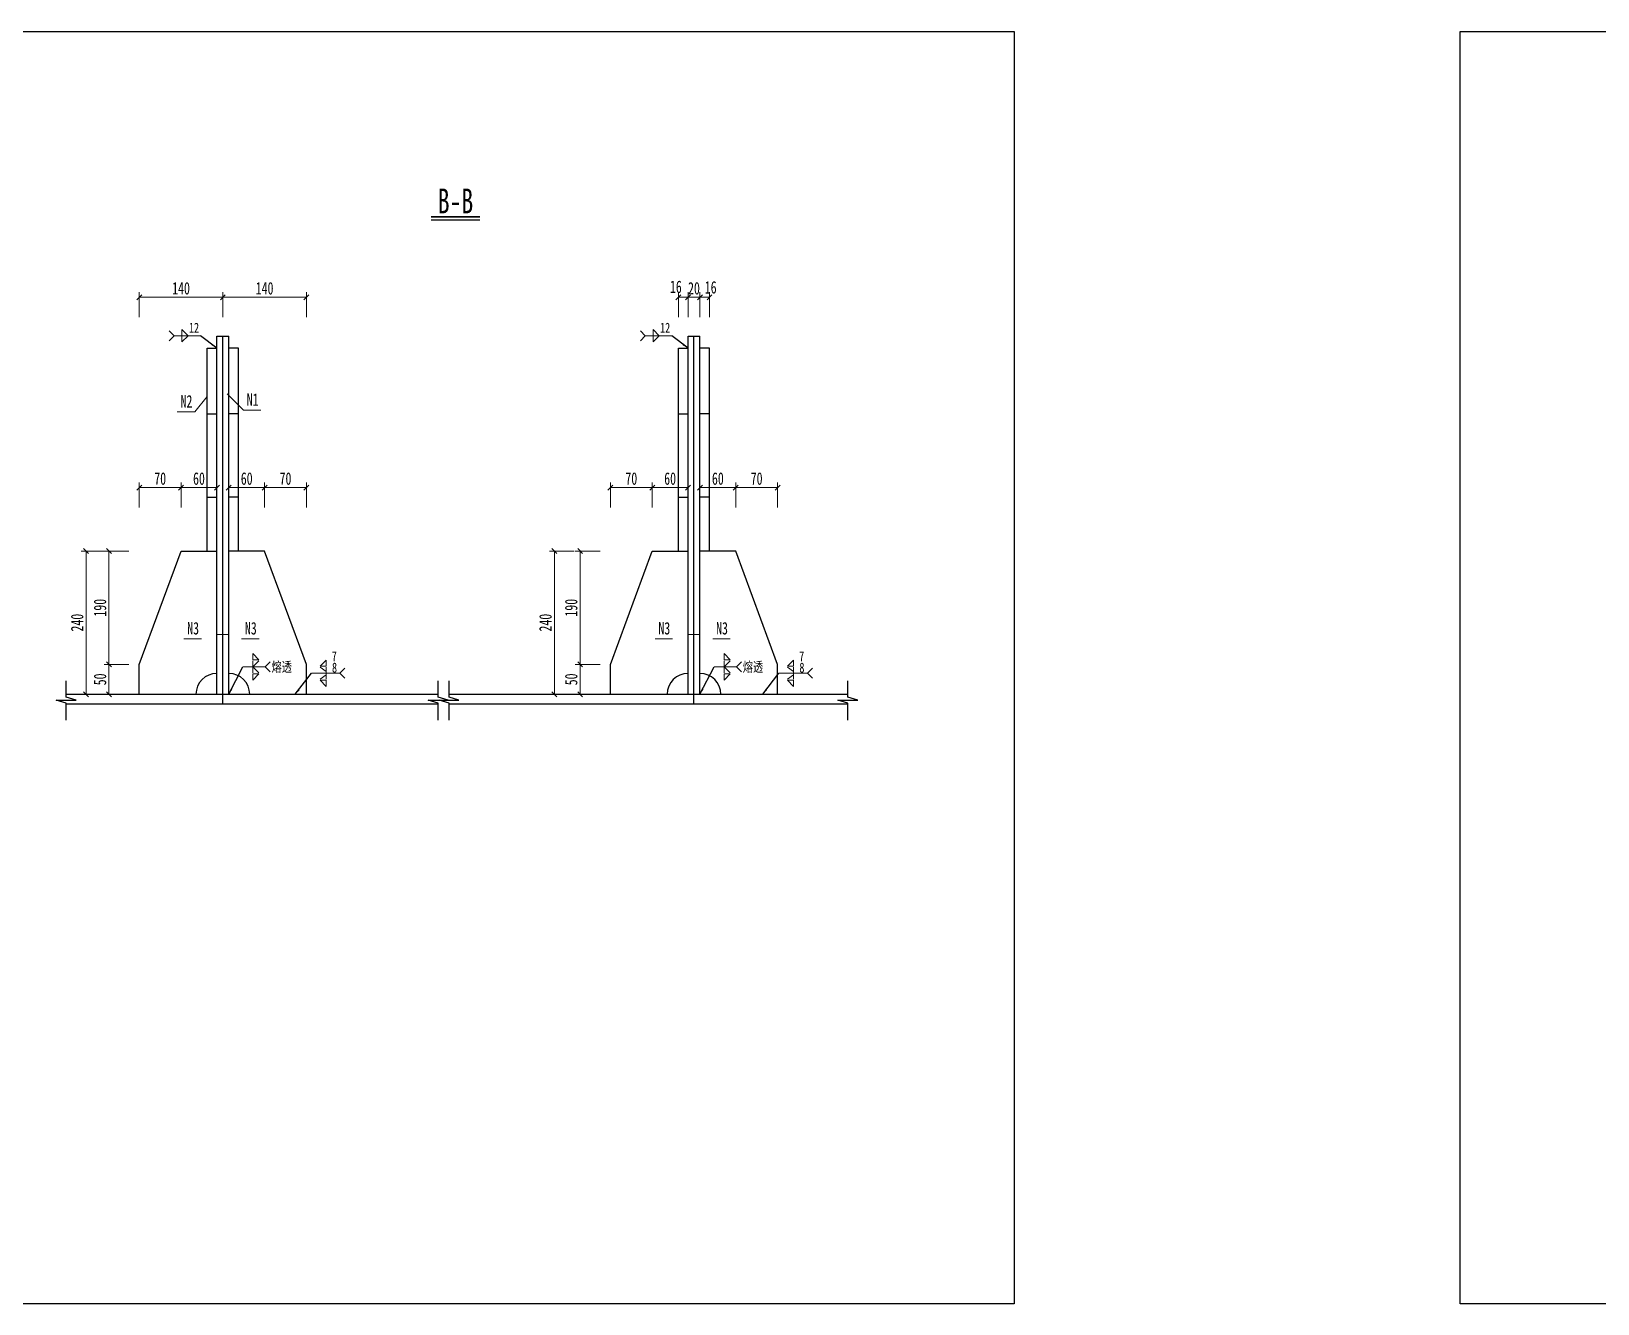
# Model space of a CAD drawing. Header units: millimetres. Extents: x 144887 to 156007, y -97691 to -90952.
# Drawn here: x 146448 to 149073, y -93083 to -90952 of the extents above; entities that cross this region are included whole.
import ezdxf
from ezdxf.enums import TextEntityAlignment as Align

# ---------------------------------------------------------------- set-up
doc = ezdxf.new("R2010")
doc.units = ezdxf.units.MM
doc.layers.get('Defpoints').update_dxf_attribs({"color": 8})
for name, color, linetype, lineweight in [('Dim', 4, 'Continuous', 15), ('文字', 7, 'Continuous', 15), ('标注线及字体', 2, 'Continuous', 15), ('细实线', 4, 'Continuous', 15), ('钢板粗线', 1, 'Continuous', 25), ('钢板细线', 6, 'Continuous', 15)]:
    doc.layers.add(name, color=color, linetype=linetype, lineweight=lineweight)
doc.layers.add('Text', color=4, linetype='Continuous')
doc.styles.add('111', font='', dxfattribs={"width": 0.7})
doc.styles.add('BM_Dim', font='', dxfattribs={"width": 0.85})
doc.styles.add('SMEDI', font='', dxfattribs={"width": 0.75})
doc.styles.get("Standard").update_dxf_attribs({"font": ''})
doc.styles.get('111').set_extended_font_data('仿宋_GB2312')
doc.styles.get('BM_Dim').set_extended_font_data('仿宋_GB2312')
doc.styles.get('SMEDI').set_extended_font_data('仿宋_GB2312')
doc.styles.get('Standard').set_extended_font_data('仿宋_GB2312')
doc.dimstyles.new('200', dxfattribs={"dimscale": 0, "dimtxt": 2.5, "dimasz": 1, "dimexe": 1, "dimexo": 1, "dimgap": 0.6, "dimtad": 1, "dimdec": 0, "dimdsep": 46, "dimtxsty": '111', "dimblk": 'OBLIQUE', "dimcen": 0, "dimclrd": 4, "dimclre": 4, "dimclrt": 4, "dimadec": 1, "dimazin": 2, "dimtfac": 1, "dimtdec": 0, "dimtix": 1, "dimtmove": 2, "dimatfit": 3, "dimfxl": 4, "dimfxlon": 1, "dimtolj": 1, "dimlwd": -1, "dimlwe": -1, "dimarcsym": 0})
doc.dimstyles.new('MSteel_1.0_1.0', dxfattribs={"dimtxt": 3, "dimasz": 1.2, "dimexe": 1, "dimexo": 1, "dimgap": 1, "dimtad": 3, "dimtoh": 1, "dimdec": 0, "dimzin": 0, "dimdsep": 46, "dimtxsty": 'Standard', "dimblk": 'ARCHTICK', "dimcen": 0.09, "dimclrd": 3, "dimclre": 3, "dimadec": 0, "dimazin": 0, "dimtfac": 1, "dimtdec": 4, "dimtofl": 0, "dimtmove": 0, "dimatfit": 3, "dimfxl": 1, "dimtolj": 1, "dimtzin": 0, "dimarcsym": 0})

# ---------------------------------------------------------------- blocks, each defined once
blk = doc.blocks.new('_Oblique')
at = {"color": 0, "linetype": 'ByBlock', "lineweight": -2}
blk.add_line((-0.5, -0.5), (0.5, 0.5), dxfattribs=at)
blk = doc.blocks.new('*D796')
at = {"layer": 'Defpoints', "color": 0}
for p in [(146629, -91397.2), (146629, -92062.4), (146769, -92062.4)]:
    blk.add_point(p, dxfattribs=at)
at = {"layer": '细实线', "color": 4}
for p, q in [((146629, -91430.5), (146629, -91388.9)), ((146769, -91430.5), (146769, -91388.9)), ((146769, -91397.2), (146629, -91397.2))]:
    blk.add_line(p, q, dxfattribs=at)
at = {"layer": '细实线', "color": 4, "xscale": 8.333333333333332, "yscale": 8.333333333333332, "zscale": 8.333333333333332, "rotation": 180}
blk.add_blockref('_Oblique', (146629, -91397.2), dxfattribs=at)
at = {"layer": '细实线', "color": 4, "xscale": 8.333333333333332, "yscale": 8.333333333333332, "zscale": 8.333333333333332}
blk.add_blockref('_Oblique', (146769, -91397.2), dxfattribs=at)
at = {"layer": '细实线', "color": 4, "insert": (146699, -91382.3), "char_height": 20.83, "attachment_point": 5, "style": '111'}
blk.add_mtext('\\A1;140', dxfattribs=at)
blk = doc.blocks.new('*D797')
at = {"layer": 'Defpoints', "color": 0}
for p in [(146909, -91397.2), (146769, -92062.4), (146909, -92062.4)]:
    blk.add_point(p, dxfattribs=at)
at = {"layer": '细实线', "color": 4}
for p, q in [((146769, -91430.5), (146769, -91388.9)), ((146909, -91430.5), (146909, -91388.9)), ((146769, -91397.2), (146909, -91397.2))]:
    blk.add_line(p, q, dxfattribs=at)
at = {"layer": '细实线', "color": 4, "xscale": 8.333333333333332, "yscale": 8.333333333333332, "zscale": 8.333333333333332, "rotation": 180}
blk.add_blockref('_Oblique', (146769, -91397.2), dxfattribs=at)
at = {"layer": '细实线', "color": 4, "xscale": 8.333333333333332, "yscale": 8.333333333333332, "zscale": 8.333333333333332}
blk.add_blockref('_Oblique', (146909, -91397.2), dxfattribs=at)
at = {"layer": '细实线', "color": 4, "insert": (146839, -91382.3), "char_height": 20.83, "attachment_point": 5, "style": '111'}
blk.add_mtext('\\A1;140', dxfattribs=at)
blk = doc.blocks.new('*D798')
at = {"layer": 'Defpoints', "color": 0}
for p in [(146699, -91716), (146699, -91822.4), (146759, -91822.4)]:
    blk.add_point(p, dxfattribs=at)
at = {"layer": '细实线', "color": 4}
for p, q in [((146699, -91749.3), (146699, -91707.7)), ((146759, -91716), (146699, -91716)), ((146759, -91749.3), (146759, -91707.7))]:
    blk.add_line(p, q, dxfattribs=at)
at = {"layer": '细实线', "color": 4, "xscale": 8.333333333333332, "yscale": 8.333333333333332, "zscale": 8.333333333333332, "rotation": 180}
blk.add_blockref('_Oblique', (146699, -91716), dxfattribs=at)
at = {"layer": '细实线', "color": 4, "xscale": 8.333333333333332, "yscale": 8.333333333333332, "zscale": 8.333333333333332}
blk.add_blockref('_Oblique', (146759, -91716), dxfattribs=at)
at = {"layer": '细实线', "color": 4, "insert": (146729, -91701.1), "char_height": 20.83, "attachment_point": 5, "style": '111'}
blk.add_mtext('\\A1;60', dxfattribs=at)
blk = doc.blocks.new('*D799')
at = {"layer": 'Defpoints', "color": 0}
for p in [(146629, -91716), (146699, -91822.4), (146629, -92012.4)]:
    blk.add_point(p, dxfattribs=at)
at = {"layer": '细实线', "color": 4}
for p, q in [((146629, -91749.3), (146629, -91707.7)), ((146699, -91716), (146629, -91716)), ((146699, -91749.3), (146699, -91707.7))]:
    blk.add_line(p, q, dxfattribs=at)
at = {"layer": '细实线', "color": 4, "xscale": 8.333333333333332, "yscale": 8.333333333333332, "zscale": 8.333333333333332, "rotation": 180}
blk.add_blockref('_Oblique', (146629, -91716), dxfattribs=at)
at = {"layer": '细实线', "color": 4, "xscale": 8.333333333333332, "yscale": 8.333333333333332, "zscale": 8.333333333333332}
blk.add_blockref('_Oblique', (146699, -91716), dxfattribs=at)
at = {"layer": '细实线', "color": 4, "insert": (146664, -91701.1), "char_height": 20.83, "attachment_point": 5, "style": '111'}
blk.add_mtext('\\A1;70', dxfattribs=at)
blk = doc.blocks.new('*D800')
at = {"layer": 'Defpoints', "color": 0}
for p in [(146839, -91716), (146779, -91822.4), (146839, -91822.4)]:
    blk.add_point(p, dxfattribs=at)
at = {"layer": '细实线', "color": 4}
for p, q in [((146779, -91749.3), (146779, -91707.7)), ((146779, -91716), (146839, -91716)), ((146839, -91749.3), (146839, -91707.7))]:
    blk.add_line(p, q, dxfattribs=at)
at = {"layer": '细实线', "color": 4, "xscale": 8.333333333333332, "yscale": 8.333333333333332, "zscale": 8.333333333333332, "rotation": 180}
blk.add_blockref('_Oblique', (146779, -91716), dxfattribs=at)
at = {"layer": '细实线', "color": 4, "xscale": 8.333333333333332, "yscale": 8.333333333333332, "zscale": 8.333333333333332}
blk.add_blockref('_Oblique', (146839, -91716), dxfattribs=at)
at = {"layer": '细实线', "color": 4, "insert": (146809, -91701.1), "char_height": 20.83, "attachment_point": 5, "style": '111'}
blk.add_mtext('\\A1;60', dxfattribs=at)
blk = doc.blocks.new('*D801')
at = {"layer": 'Defpoints', "color": 0}
for p in [(146909, -91716), (146839, -91822.4), (146909, -92012.4)]:
    blk.add_point(p, dxfattribs=at)
at = {"layer": '细实线', "color": 4}
for p, q in [((146839, -91749.3), (146839, -91707.7)), ((146839, -91716), (146909, -91716)), ((146909, -91749.3), (146909, -91707.7))]:
    blk.add_line(p, q, dxfattribs=at)
at = {"layer": '细实线', "color": 4, "xscale": 8.333333333333332, "yscale": 8.333333333333332, "zscale": 8.333333333333332, "rotation": 180}
blk.add_blockref('_Oblique', (146839, -91716), dxfattribs=at)
at = {"layer": '细实线', "color": 4, "xscale": 8.333333333333332, "yscale": 8.333333333333332, "zscale": 8.333333333333332}
blk.add_blockref('_Oblique', (146909, -91716), dxfattribs=at)
at = {"layer": '细实线', "color": 4, "insert": (146874, -91701.1), "char_height": 20.83, "attachment_point": 5, "style": '111'}
blk.add_mtext('\\A1;70', dxfattribs=at)
blk = doc.blocks.new('*D802')
at = {"layer": 'Defpoints', "color": 0}
for p in [(146699, -91822.4), (146578.2, -92012.4), (146629, -92012.4)]:
    blk.add_point(p, dxfattribs=at)
at = {"layer": '细实线', "color": 4}
for p, q in [((146611.5, -91822.4), (146569.9, -91822.4)), ((146578.2, -91822.4), (146578.2, -92012.4)), ((146611.5, -92012.4), (146569.9, -92012.4))]:
    blk.add_line(p, q, dxfattribs=at)
at = {"layer": '细实线', "color": 4, "xscale": 8.333333333333332, "yscale": 8.333333333333332, "zscale": 8.333333333333332}
for p, rotation in [((146578.2, -91822.4), 90), ((146578.2, -92012.4), 270)]:
    blk.add_blockref('_Oblique', p, dxfattribs=dict(at, rotation=rotation))
at = {"layer": '细实线', "color": 4, "insert": (146563.3, -91917.4), "char_height": 20.83, "attachment_point": 5, "rotation": 90, "style": '111'}
blk.add_mtext('\\A1;190', dxfattribs=at)
blk = doc.blocks.new('*D803')
at = {"layer": 'Defpoints', "color": 0}
for p in [(146629, -92012.4), (146578.2, -92062.4), (146629, -92062.4)]:
    blk.add_point(p, dxfattribs=at)
at = {"layer": '细实线', "color": 4}
for p, q in [((146611.5, -92012.4), (146569.9, -92012.4)), ((146578.2, -92012.4), (146578.2, -92062.4)), ((146611.5, -92062.4), (146569.9, -92062.4))]:
    blk.add_line(p, q, dxfattribs=at)
at = {"layer": '细实线', "color": 4, "xscale": 8.333333333333332, "yscale": 8.333333333333332, "zscale": 8.333333333333332}
for p, rotation in [((146578.2, -92012.4), 90), ((146578.2, -92062.4), 270)]:
    blk.add_blockref('_Oblique', p, dxfattribs=dict(at, rotation=rotation))
at = {"layer": '细实线', "color": 4, "insert": (146563.3, -92037.4), "char_height": 20.83, "attachment_point": 5, "rotation": 90, "style": '111'}
blk.add_mtext('\\A1;50', dxfattribs=at)
blk = doc.blocks.new('*D804')
at = {"layer": 'Defpoints', "color": 0}
for p in [(146539.9, -91822.4), (146699, -91822.4), (146629, -92062.4)]:
    blk.add_point(p, dxfattribs=at)
at = {"layer": '细实线', "color": 4}
for p, q in [((146573.2, -91822.4), (146531.6, -91822.4)), ((146539.9, -92062.4), (146539.9, -91822.4)), ((146573.2, -92062.4), (146531.6, -92062.4))]:
    blk.add_line(p, q, dxfattribs=at)
at = {"layer": '细实线', "color": 4, "xscale": 8.333333333333332, "yscale": 8.333333333333332, "zscale": 8.333333333333332}
for p, rotation in [((146539.9, -91822.4), 90), ((146539.9, -92062.4), 270)]:
    blk.add_blockref('_Oblique', p, dxfattribs=dict(at, rotation=rotation))
at = {"layer": '细实线', "color": 4, "insert": (146525, -91942.4), "char_height": 20.83, "attachment_point": 5, "rotation": 90, "style": '111'}
blk.add_mtext('\\A1;240', dxfattribs=at)
blk = doc.blocks.new('*D805')
at = {"layer": 'Defpoints', "color": 0}
for p in [(147548.5, -91397.2), (147548.5, -91482.4), (147568.5, -91482.4)]:
    blk.add_point(p, dxfattribs=at)
at = {"layer": '细实线', "color": 4}
for p, q in [((147548.5, -91430.5), (147548.5, -91388.9)), ((147568.5, -91430.5), (147568.5, -91388.9)), ((147548.5, -91397.2), (147540.2, -91397.2)), ((147568.5, -91397.2), (147548.5, -91397.2)), ((147568.5, -91397.2), (147576.8, -91397.2))]:
    blk.add_line(p, q, dxfattribs=at)
at = {"layer": '细实线', "color": 4, "xscale": 8.333333333333332, "yscale": 8.333333333333332, "zscale": 8.333333333333332}
blk.add_blockref('_Oblique', (147548.5, -91397.2), dxfattribs=at)
at = {"layer": '细实线', "color": 4, "xscale": 8.333333333333332, "yscale": 8.333333333333332, "zscale": 8.333333333333332, "rotation": 180}
blk.add_blockref('_Oblique', (147568.5, -91397.2), dxfattribs=at)
at = {"layer": '细实线', "color": 4, "insert": (147558.5, -91382.3), "char_height": 20.83, "attachment_point": 5, "style": '111'}
blk.add_mtext('\\A1;20', dxfattribs=at)
blk = doc.blocks.new('*D806')
at = {"layer": 'Defpoints', "color": 0}
for p in [(147584.5, -91397.2), (147568.5, -91482.4), (147584.5, -91482.4)]:
    blk.add_point(p, dxfattribs=at)
at = {"layer": '细实线', "color": 4}
for p, q in [((147568.5, -91430.5), (147568.5, -91388.9)), ((147584.5, -91430.5), (147584.5, -91388.9)), ((147568.5, -91397.2), (147584.5, -91397.2))]:
    blk.add_line(p, q, dxfattribs=at)
at = {"layer": '细实线', "color": 4, "xscale": 8.333333333333332, "yscale": 8.333333333333332, "zscale": 8.333333333333332, "rotation": 180}
blk.add_blockref('_Oblique', (147568.5, -91397.2), dxfattribs=at)
at = {"layer": '细实线', "color": 4, "xscale": 8.333333333333332, "yscale": 8.333333333333332, "zscale": 8.333333333333332}
blk.add_blockref('_Oblique', (147584.5, -91397.2), dxfattribs=at)
at = {"layer": '细实线', "color": 4, "insert": (147586.5, -91380.7), "char_height": 20.83, "attachment_point": 5, "style": '111'}
blk.add_mtext('\\A1;16', dxfattribs=at)
blk = doc.blocks.new('*D807')
at = {"layer": 'Defpoints', "color": 0}
for p in [(147488.5, -91716), (147488.5, -91822.4), (147548.5, -91822.4)]:
    blk.add_point(p, dxfattribs=at)
at = {"layer": '细实线', "color": 4}
for p, q in [((147488.5, -91749.3), (147488.5, -91707.7)), ((147548.5, -91716), (147488.5, -91716)), ((147548.5, -91749.3), (147548.5, -91707.7))]:
    blk.add_line(p, q, dxfattribs=at)
at = {"layer": '细实线', "color": 4, "xscale": 8.333333333333332, "yscale": 8.333333333333332, "zscale": 8.333333333333332, "rotation": 180}
blk.add_blockref('_Oblique', (147488.5, -91716), dxfattribs=at)
at = {"layer": '细实线', "color": 4, "xscale": 8.333333333333332, "yscale": 8.333333333333332, "zscale": 8.333333333333332}
blk.add_blockref('_Oblique', (147548.5, -91716), dxfattribs=at)
at = {"layer": '细实线', "color": 4, "insert": (147518.5, -91701.1), "char_height": 20.83, "attachment_point": 5, "style": '111'}
blk.add_mtext('\\A1;60', dxfattribs=at)
blk = doc.blocks.new('*D808')
at = {"layer": 'Defpoints', "color": 0}
for p in [(147418.5, -91716), (147488.5, -91822.4), (147418.5, -92012.4)]:
    blk.add_point(p, dxfattribs=at)
at = {"layer": '细实线', "color": 4}
for p, q in [((147418.5, -91749.3), (147418.5, -91707.7)), ((147488.5, -91716), (147418.5, -91716)), ((147488.5, -91749.3), (147488.5, -91707.7))]:
    blk.add_line(p, q, dxfattribs=at)
at = {"layer": '细实线', "color": 4, "xscale": 8.333333333333332, "yscale": 8.333333333333332, "zscale": 8.333333333333332, "rotation": 180}
blk.add_blockref('_Oblique', (147418.5, -91716), dxfattribs=at)
at = {"layer": '细实线', "color": 4, "xscale": 8.333333333333332, "yscale": 8.333333333333332, "zscale": 8.333333333333332}
blk.add_blockref('_Oblique', (147488.5, -91716), dxfattribs=at)
at = {"layer": '细实线', "color": 4, "insert": (147453.5, -91701.1), "char_height": 20.83, "attachment_point": 5, "style": '111'}
blk.add_mtext('\\A1;70', dxfattribs=at)
blk = doc.blocks.new('*D809')
at = {"layer": 'Defpoints', "color": 0}
for p in [(147628.5, -91716), (147568.5, -91822.4), (147628.5, -91822.4)]:
    blk.add_point(p, dxfattribs=at)
at = {"layer": '细实线', "color": 4}
for p, q in [((147568.5, -91749.3), (147568.5, -91707.7)), ((147568.5, -91716), (147628.5, -91716)), ((147628.5, -91749.3), (147628.5, -91707.7))]:
    blk.add_line(p, q, dxfattribs=at)
at = {"layer": '细实线', "color": 4, "xscale": 8.333333333333332, "yscale": 8.333333333333332, "zscale": 8.333333333333332, "rotation": 180}
blk.add_blockref('_Oblique', (147568.5, -91716), dxfattribs=at)
at = {"layer": '细实线', "color": 4, "xscale": 8.333333333333332, "yscale": 8.333333333333332, "zscale": 8.333333333333332}
blk.add_blockref('_Oblique', (147628.5, -91716), dxfattribs=at)
at = {"layer": '细实线', "color": 4, "insert": (147598.5, -91701.1), "char_height": 20.83, "attachment_point": 5, "style": '111'}
blk.add_mtext('\\A1;60', dxfattribs=at)
blk = doc.blocks.new('*D810')
at = {"layer": 'Defpoints', "color": 0}
for p in [(147698.5, -91716), (147628.5, -91822.4), (147698.5, -92012.4)]:
    blk.add_point(p, dxfattribs=at)
at = {"layer": '细实线', "color": 4}
for p, q in [((147628.5, -91749.3), (147628.5, -91707.7)), ((147628.5, -91716), (147698.5, -91716)), ((147698.5, -91749.3), (147698.5, -91707.7))]:
    blk.add_line(p, q, dxfattribs=at)
at = {"layer": '细实线', "color": 4, "xscale": 8.333333333333332, "yscale": 8.333333333333332, "zscale": 8.333333333333332, "rotation": 180}
blk.add_blockref('_Oblique', (147628.5, -91716), dxfattribs=at)
at = {"layer": '细实线', "color": 4, "xscale": 8.333333333333332, "yscale": 8.333333333333332, "zscale": 8.333333333333332}
blk.add_blockref('_Oblique', (147698.5, -91716), dxfattribs=at)
at = {"layer": '细实线', "color": 4, "insert": (147663.5, -91701.1), "char_height": 20.83, "attachment_point": 5, "style": '111'}
blk.add_mtext('\\A1;70', dxfattribs=at)
blk = doc.blocks.new('*D811')
at = {"layer": 'Defpoints', "color": 0}
for p in [(147488.5, -91822.4), (147367.8, -92012.4), (147418.5, -92012.4)]:
    blk.add_point(p, dxfattribs=at)
at = {"layer": '细实线', "color": 4}
for p, q in [((147401.1, -91822.4), (147359.4, -91822.4)), ((147367.8, -91822.4), (147367.8, -92012.4)), ((147401.1, -92012.4), (147359.4, -92012.4))]:
    blk.add_line(p, q, dxfattribs=at)
at = {"layer": '细实线', "color": 4, "xscale": 8.333333333333332, "yscale": 8.333333333333332, "zscale": 8.333333333333332}
for p, rotation in [((147367.8, -91822.4), 90), ((147367.8, -92012.4), 270)]:
    blk.add_blockref('_Oblique', p, dxfattribs=dict(at, rotation=rotation))
at = {"layer": '细实线', "color": 4, "insert": (147352.8, -91917.4), "char_height": 20.83, "attachment_point": 5, "rotation": 90, "style": '111'}
blk.add_mtext('\\A1;190', dxfattribs=at)
blk = doc.blocks.new('*D812')
at = {"layer": 'Defpoints', "color": 0}
for p in [(147418.5, -92012.4), (147367.8, -92062.4), (147418.5, -92062.4)]:
    blk.add_point(p, dxfattribs=at)
at = {"layer": '细实线', "color": 4}
for p, q in [((147401.1, -92012.4), (147359.4, -92012.4)), ((147367.8, -92012.4), (147367.8, -92062.4)), ((147401.1, -92062.4), (147359.4, -92062.4))]:
    blk.add_line(p, q, dxfattribs=at)
at = {"layer": '细实线', "color": 4, "xscale": 8.333333333333332, "yscale": 8.333333333333332, "zscale": 8.333333333333332}
for p, rotation in [((147367.8, -92012.4), 90), ((147367.8, -92062.4), 270)]:
    blk.add_blockref('_Oblique', p, dxfattribs=dict(at, rotation=rotation))
at = {"layer": '细实线', "color": 4, "insert": (147352.8, -92037.4), "char_height": 20.83, "attachment_point": 5, "rotation": 90, "style": '111'}
blk.add_mtext('\\A1;50', dxfattribs=at)
blk = doc.blocks.new('*D813')
at = {"layer": 'Defpoints', "color": 0}
for p in [(147324.6, -91822.4), (147488.5, -91822.4), (147418.5, -92062.4)]:
    blk.add_point(p, dxfattribs=at)
at = {"layer": '细实线', "color": 4}
for p, q in [((147358, -91822.4), (147316.3, -91822.4)), ((147324.6, -92062.4), (147324.6, -91822.4)), ((147358, -92062.4), (147316.3, -92062.4))]:
    blk.add_line(p, q, dxfattribs=at)
at = {"layer": '细实线', "color": 4, "xscale": 8.333333333333332, "yscale": 8.333333333333332, "zscale": 8.333333333333332}
for p, rotation in [((147324.6, -91822.4), 90), ((147324.6, -92062.4), 270)]:
    blk.add_blockref('_Oblique', p, dxfattribs=dict(at, rotation=rotation))
at = {"layer": '细实线', "color": 4, "insert": (147309.7, -91942.4), "char_height": 20.83, "attachment_point": 5, "rotation": 90, "style": '111'}
blk.add_mtext('\\A1;240', dxfattribs=at)
blk = doc.blocks.new('*D814')
at = {"layer": 'Defpoints', "color": 0}
for p in [(147532.5, -91397.2), (147532.5, -91482.4), (147548.5, -91482.4)]:
    blk.add_point(p, dxfattribs=at)
at = {"layer": '细实线', "color": 4}
for p, q in [((147532.5, -91430.5), (147532.5, -91388.9)), ((147548.5, -91430.5), (147548.5, -91388.9)), ((147548.5, -91397.2), (147532.5, -91397.2))]:
    blk.add_line(p, q, dxfattribs=at)
at = {"layer": '细实线', "color": 4, "xscale": 8.333333333333332, "yscale": 8.333333333333332, "zscale": 8.333333333333332, "rotation": 180}
blk.add_blockref('_Oblique', (147532.5, -91397.2), dxfattribs=at)
at = {"layer": '细实线', "color": 4, "xscale": 8.333333333333332, "yscale": 8.333333333333332, "zscale": 8.333333333333332}
blk.add_blockref('_Oblique', (147548.5, -91397.2), dxfattribs=at)
at = {"layer": '细实线', "color": 4, "insert": (147528.1, -91379.8), "char_height": 20.83, "attachment_point": 5, "style": '111'}
blk.add_mtext('\\A1;16', dxfattribs=at)
blk = doc.blocks.new('_ArchTick')
at = {"color": 0, "linetype": 'ByBlock', "const_width": 0.15}
blk.add_lwpolyline([(-0.5, -0.5), (0.5, 0.5)], dxfattribs=at)
blk = doc.blocks.new('全融透1')
at = {"layer": 'Dim'}
blk.add_line((0, 0), (4.48, 0), dxfattribs=at)
for points in [[(2, 2.65), (2, 1.41), (3.23, 1.41)], [(2, -2.65), (2, -1.41), (3.23, -1.41)]]:
    blk.add_lwpolyline(points, close=True, dxfattribs=at)
for points in [[(3.23, 1.21), (2, 0), (2, 1.21)], [(3.23, -1.21), (2, 0), (2, -1.21)], [(5.48, 1), (4.48, 0), (5.48, -1)]]:
    blk.add_lwpolyline(points, dxfattribs=at)
at = {"layer": 'Text', "style": 'SMEDI', "width": 0.75}
blk.add_text('熔透', height=2, dxfattribs=at).set_placement((5.77, 0), align=Align.MIDDLE_LEFT)
blk = doc.blocks.new('半融透1')
at = {"layer": 'Dim'}
for p, q in [((0.03, 0), (5.74, 0)), ((2.98, 0.34), (1.75, 1.21)), ((2.98, -0.34), (1.75, -1.21))]:
    blk.add_line(p, q, dxfattribs=at)
for points in [[(1.75, 1.41), (2.98, 1.41), (2.98, 2.65)], [(1.75, -1.41), (2.98, -1.41), (2.98, -2.65)]]:
    blk.add_lwpolyline(points, close=True, dxfattribs=at)
for points in [[(2.98, -1.21), (2.98, 0), (2.98, 1.21)], [(6.74, -1), (5.74, 0), (6.74, 1)]]:
    blk.add_lwpolyline(points, dxfattribs=at)
at = {"layer": 'Text', "style": 'SMEDI', "width": 0.75}
blk.add_text('7', height=2, dxfattribs=at).set_placement((4.09, 3.42), align=Align.MIDDLE_LEFT)
blk = doc.blocks.new('角焊缝1')
at = {"layer": 'Dim'}
blk.add_line((-3101.17, 370.22), (-3106.48, 370.22), dxfattribs=at)
blk.add_lwpolyline([(-3107.48, 369.22), (-3106.48, 370.22), (-3107.48, 371.22)], dxfattribs=at)
blk.add_lwpolyline([(-3104.91, 371.45), (-3104.91, 368.99), (-3103.68, 370.22)], close=True, dxfattribs=at)

msp = doc.modelspace()

# ---------------------------------------------------------------- linework, layer by layer
msp.add_line((147118, -91267.5), (147199.7, -91267.5))
at = {"const_width": 3}
msp.add_lwpolyline([(147118, -91262.5), (147199.7, -91262.5)], dxfattribs=at)
for points in [[(146506.6, -92105.7), (146506.6, -92077.2), (146490, -92072.2), (146523.3, -92072.2), (146506.6, -92067.2), (146506.6, -92060.6), (146506.6, -92040.1)], [(147129.9, -92105.7), (147129.9, -92077.2), (147113.2, -92072.2), (147146.6, -92072.2), (147129.9, -92067.2), (147129.9, -92060.6), (147129.9, -92040.1)], [(147148, -92105.7), (147148, -92077.2), (147131.4, -92072.2), (147164.7, -92072.2), (147148, -92067.2), (147148, -92060.6), (147148, -92040.1)], [(147816.3, -92105.7), (147816.3, -92077.2), (147799.7, -92072.2), (147833, -92072.2), (147816.3, -92067.2), (147816.3, -92060.6), (147816.3, -92040.1)]]:
    msp.add_lwpolyline(points)
at = {"layer": 'Defpoints'}
for p, q in [((146769, -92078.4), (146769, -91462.4)), ((147558.5, -92078.4), (147558.5, -91462.4))]:
    msp.add_line(p, q, dxfattribs=at)
for points in [[(144886.6, -90951.7), (148095, -90951.7), (148095, -93083.4), (144886.6, -93083.4)], [(148842.6, -90951.7), (152050.9, -90951.7), (152050.9, -93083.4), (148842.6, -93083.4)]]:
    msp.add_lwpolyline(points, close=True, dxfattribs=at)
at = {"layer": '细实线'}
for p, q in [((146721.9, -91589.2), (146743, -91563.4)), ((146803.6, -91586.3), (146776.3, -91559.3)), ((146692.7, -91589.2), (146721.9, -91589.2)), ((146803.6, -91586.3), (146832.8, -91586.3)), ((146703.8, -91969.5), (146733, -91969.5)), ((146800.5, -91969.5), (146829.7, -91969.5)), ((147493.4, -91969.5), (147522.6, -91969.5)), ((147590.1, -91969.5), (147619.3, -91969.5))]:
    msp.add_line(p, q, dxfattribs=at)
at = {"layer": '钢板粗线'}
for p, q in [((146759, -92062.4), (146759, -91462.4)), ((146759, -91462.4), (146779, -91462.4)), ((146779, -92062.4), (146779, -91462.4)), ((147548.5, -92062.4), (147548.5, -91462.4)), ((147548.5, -91462.4), (147568.5, -91462.4)), ((147568.5, -92062.4), (147568.5, -91462.4)), ((146743, -91822.4), (146743, -91482.4)), ((146743, -91482.4), (146759, -91482.4)), ((146795, -91482.4), (146779, -91482.4)), ((146795, -91822.4), (146795, -91482.4)), ((147532.5, -91822.4), (147532.5, -91482.4)), ((147532.5, -91482.4), (147548.5, -91482.4)), ((147584.5, -91482.4), (147568.5, -91482.4)), ((147584.5, -91822.4), (147584.5, -91482.4)), ((146743, -91592.4), (146759, -91592.4)), ((146795, -91592.4), (146779, -91592.4)), ((147532.5, -91592.4), (147548.5, -91592.4)), ((147584.5, -91592.4), (147568.5, -91592.4)), ((146743, -91732.4), (146759, -91732.4)), ((146795, -91732.4), (146779, -91732.4)), ((147532.5, -91732.4), (147548.5, -91732.4)), ((147584.5, -91732.4), (147568.5, -91732.4)), ((146506.6, -92062.4), (147129.9, -92062.4)), ((147148, -92062.4), (147816.3, -92062.4)), ((146506.6, -92078.4), (147129.9, -92078.4)), ((147148, -92078.4), (147816.3, -92078.4))]:
    msp.add_line(p, q, dxfattribs=at)
for points in [[(146629, -92062.4), (146629, -92012.4), (146699, -91822.4), (146759, -91822.4)], [(146909, -92062.4), (146909, -92012.4), (146839, -91822.4), (146779, -91822.4)], [(147418.5, -92062.4), (147418.5, -92012.4), (147488.5, -91822.4), (147548.5, -91822.4)], [(147698.5, -92062.4), (147698.5, -92012.4), (147628.5, -91822.4), (147568.5, -91822.4)]]:
    msp.add_lwpolyline(points, dxfattribs=at)
for centre, start, end in [((146759, -92062.4), 90, 180), ((146779, -92062.4), 0, 90), ((147548.5, -92062.4), 90, 180), ((147568.5, -92062.4), 0, 90)]:
    msp.add_arc(centre, 35, start, end, dxfattribs=at)
at = {"layer": '钢板细线'}
for p, q in [((146759, -91962.4), (146779, -91962.4)), ((147548.5, -91962.4), (147568.5, -91962.4))]:
    msp.add_line(p, q, dxfattribs=at)

# ---------------------------------------------------------------- block references
at = {"layer": '细实线', "xscale": 8.333333333333332, "yscale": 8.333333333333332, "zscale": 8.333333333333332}
for name, p in [('角焊缝1', (172574.8, -94546.8)), ('角焊缝1', (173364.3, -94546.8)), ('全融透1', (146802.6, -92016.4)), ('半融透1', (146917.5, -92027.2)), ('全融透1', (147592.2, -92016.4)), ('半融透1', (147700.7, -92027.2))]:
    msp.add_blockref(name, p, dxfattribs=at)

# ---------------------------------------------------------------- texts
at = {"layer": 'Text', "style": 'SMEDI', "width": 0.75}
for s, height, p in [('12', 16.67, (146712.2, -91448.2)), ('12', 16.67, (147501.7, -91448.2)), ('8', 16.7, (146951.9, -92017.7)), ('8', 16.7, (147735.1, -92017.7))]:
    msp.add_text(s, height=height, dxfattribs=at).set_placement(p, align=Align.MIDDLE_LEFT)
at = {"layer": '文字', "style": 'BM_Dim', "width": 0.7}
for s, p in [('N2', (146708.1, -91588.2)), ('N1', (146819, -91585.3)), ('N3', (146719.2, -91968.4)), ('N3', (146815.9, -91968.4)), ('N3', (147508.8, -91968.4)), ('N3', (147605.5, -91968.4))]:
    msp.add_text(s, height=20.83, dxfattribs=at).set_placement(p, align=Align.BOTTOM_CENTER)
at = {"layer": '标注线及字体', "style": '111', "width": 0.7}
msp.add_text('B-B', height=41.67, dxfattribs=at).set_placement((147158.9, -91235.9), align=Align.MIDDLE)

# ---------------------------------------------------------------- dimensions: what is measured, and where the dimension line sits
at = {"layer": '细实线'}
for base, p1, p2, picture, middle in [((146629, -91397.2), (146769, -92062.4), (146629, -92062.4), '*D796', (146699, -91382.3)), ((146909, -91397.2), (146769, -92062.4), (146909, -92062.4), '*D797', (146839, -91382.3)), ((147548.5, -91397.2), (147568.5, -91482.4), (147548.5, -91482.4), '*D805', (147558.5, -91382.3)), ((146629, -91716), (146699, -91822.4), (146629, -92012.4), '*D799', (146664, -91701.1)), ((146699, -91716), (146759, -91822.4), (146699, -91822.4), '*D798', (146729, -91701.1)), ((147418.5, -91716), (147488.5, -91822.4), (147418.5, -92012.4), '*D808', (147453.5, -91701.1)), ((147488.5, -91716), (147548.5, -91822.4), (147488.5, -91822.4), '*D807', (147518.5, -91701.1))]:
    dim = msp.add_linear_dim(base=base, p1=p1, p2=p2, dimstyle='200', override={"dimscale": 8.333333}, dxfattribs=at)
    dim.commit()
    dim.dimension.update_dxf_attribs({"geometry": picture, "text_midpoint": middle})
dim = msp.add_linear_dim(base=(147532.5, -91397.2), p1=(147548.5, -91482.4), p2=(147532.5, -91482.4), angle=180, dimstyle='200', override={"dimscale": 8.333333}, dxfattribs=at)
dim.commit()
dim.dimension.update_dxf_attribs({"geometry": '*D814', "text_midpoint": (147528.1, -91379.8), "dimtype": 160})
dim = msp.add_linear_dim(base=(147584.5, -91397.2), p1=(147568.5, -91482.4), p2=(147584.5, -91482.4), dimstyle='200', override={"dimscale": 8.333333}, dxfattribs=at)
dim.commit()
dim.dimension.update_dxf_attribs({"geometry": '*D806', "text_midpoint": (147586.5, -91380.7), "dimtype": 160})
for base, p1, p2, angle, picture, middle in [((146839, -91716), (146779, -91822.4), (146839, -91822.4), 180, '*D800', (146809, -91701.1)), ((146909, -91716), (146839, -91822.4), (146909, -92012.4), 180, '*D801', (146874, -91701.1)), ((147628.5, -91716), (147568.5, -91822.4), (147628.5, -91822.4), 180, '*D809', (147598.5, -91701.1)), ((147698.5, -91716), (147628.5, -91822.4), (147698.5, -92012.4), 180, '*D810', (147663.5, -91701.1)), ((146539.9, -91822.4), (146629, -92062.4), (146699, -91822.4), 90, '*D804', (146525, -91942.4)), ((146578.2, -92012.4), (146699, -91822.4), (146629, -92012.4), 90, '*D802', (146563.3, -91917.4)), ((147324.6, -91822.4), (147418.5, -92062.4), (147488.5, -91822.4), 90, '*D813', (147309.7, -91942.4)), ((147367.8, -92012.4), (147488.5, -91822.4), (147418.5, -92012.4), 90, '*D811', (147352.8, -91917.4)), ((146578.2, -92062.4), (146629, -92012.4), (146629, -92062.4), 90, '*D803', (146563.3, -92037.4)), ((147367.8, -92062.4), (147418.5, -92012.4), (147418.5, -92062.4), 90, '*D812', (147352.8, -92037.4))]:
    dim = msp.add_linear_dim(base=base, p1=p1, p2=p2, angle=angle, dimstyle='200', override={"dimscale": 8.333333}, dxfattribs=at)
    dim.commit()
    dim.dimension.update_dxf_attribs({"geometry": picture, "text_midpoint": middle})

# ---------------------------------------------------------------- leaders
at = {"layer": 'Dim'}
for points in [[(146759, -91482.4), (146731.6, -91461.6)], [(147548.5, -91482.4), (147521.2, -91461.6)], [(146779, -92062.4), (146802.6, -92016.4)], [(147568.5, -92062.4), (147592.2, -92016.4)], [(146890.3, -92062.4), (146917.5, -92027.2)], [(147673.6, -92062.4), (147700.7, -92027.2)]]:
    msp.add_leader(points, dimstyle='MSteel_1.0_1.0', override={"dimscale": 8.333333, "dimclrd": 8}, dxfattribs=at)

doc.saveas('drawing.dxf')
